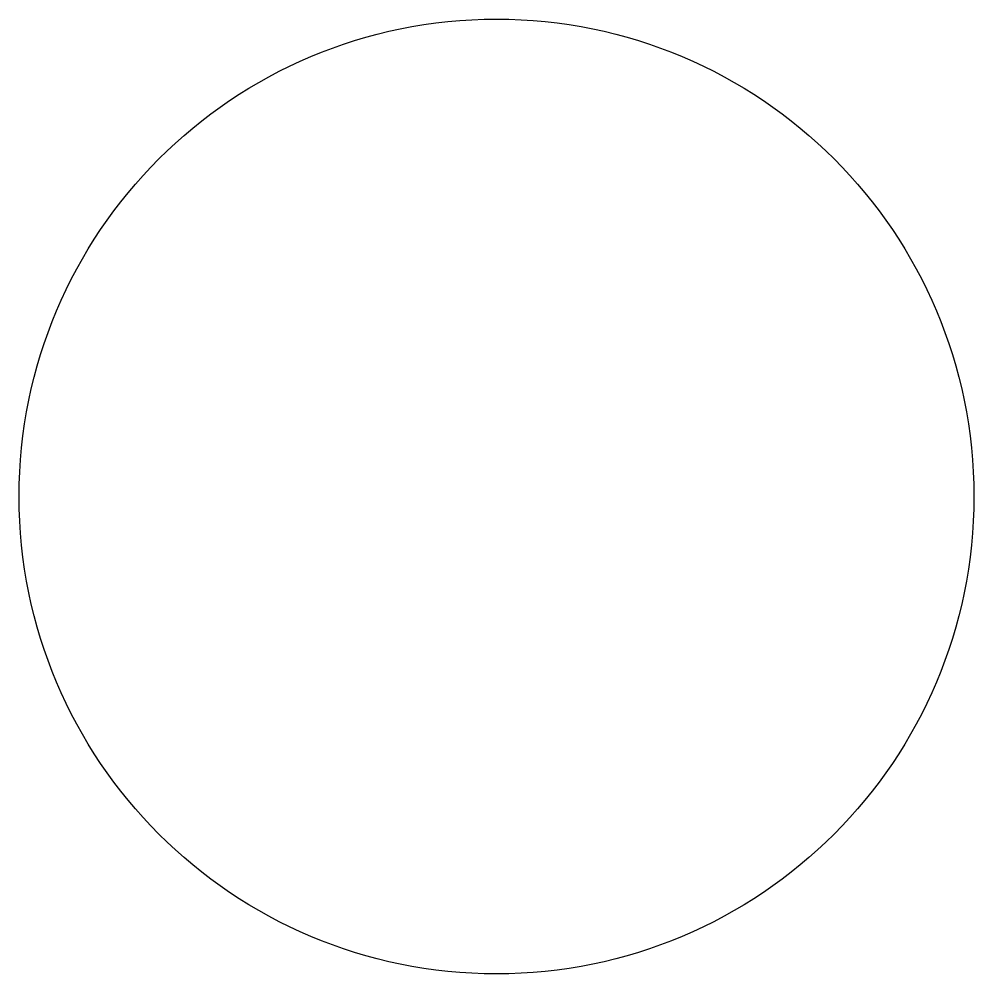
# Model space of a CAD drawing. Header units: millimetres. Extents: x -22.5 to 22.5, y -22.5 to 22.5.
import ezdxf

# ---------------------------------------------------------------- set-up
doc = ezdxf.new("R2010")
doc.units = ezdxf.units.MM
doc.header["$MEASUREMENT"] = 0
doc.layers.add('Capa1', color=10, linetype='Continuous')

msp = doc.modelspace()

# ---------------------------------------------------------------- linework, layer by layer
at = {"layer": 'Capa1'}
msp.add_circle((0, 0), 22.5, dxfattribs=at)

doc.saveas('drawing.dxf')
